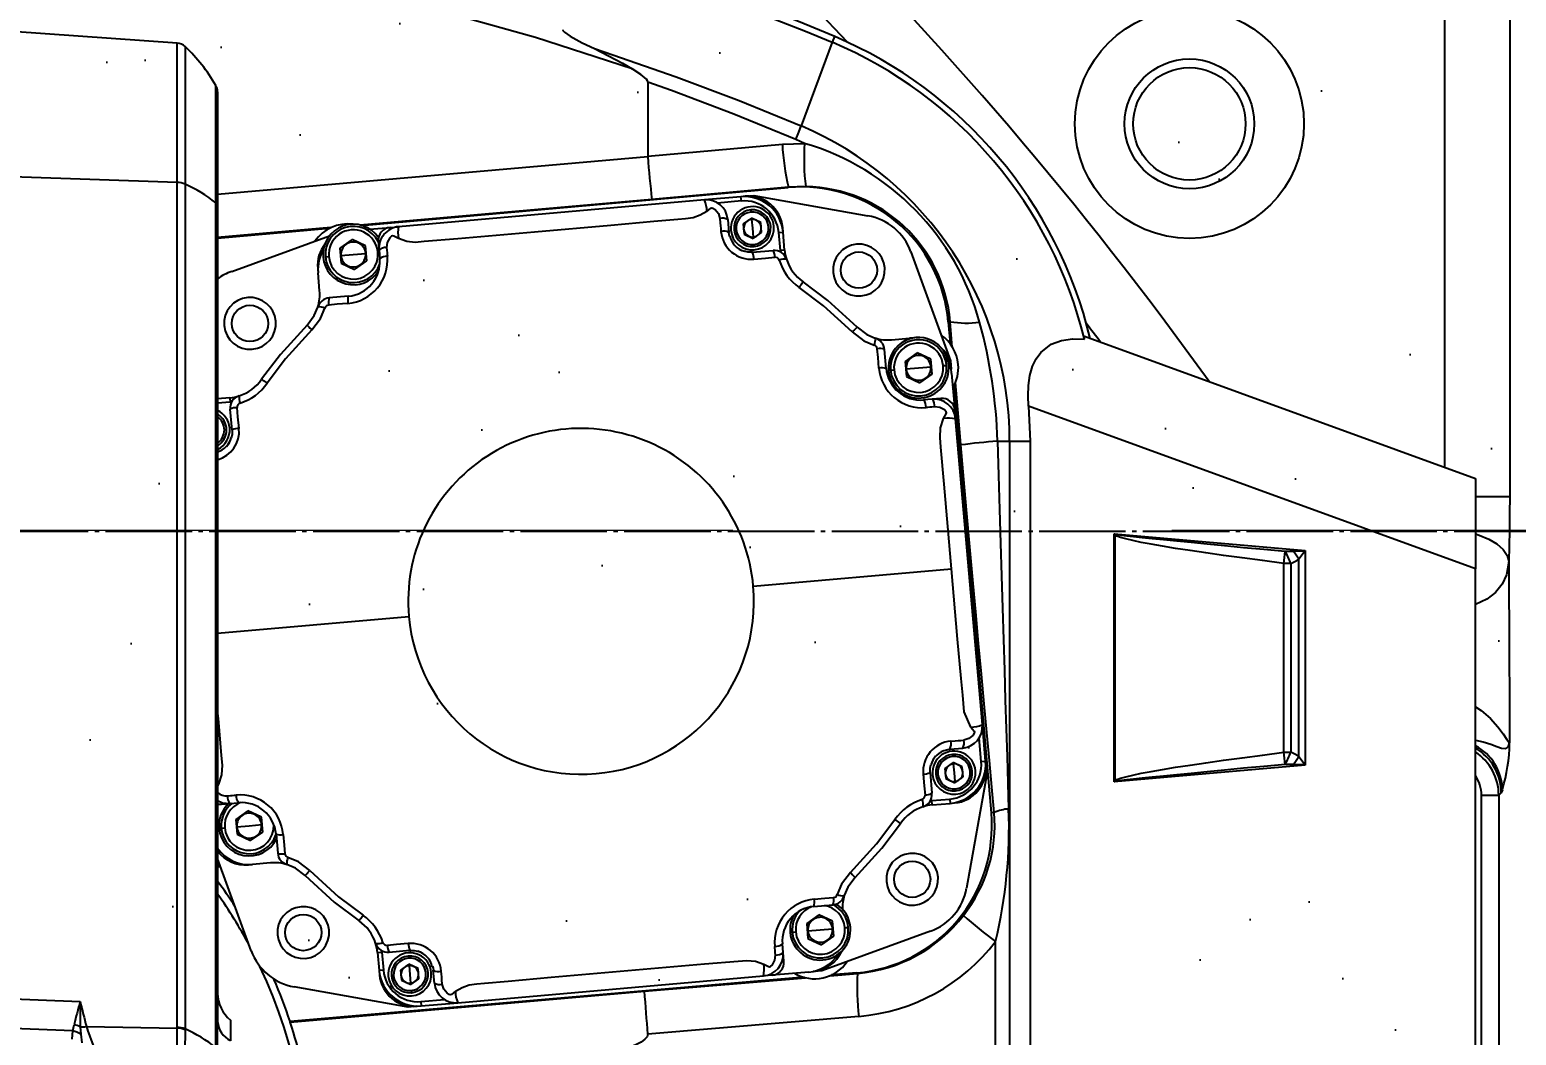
# Model space of a CAD drawing. Header units: millimetres. Extents: x -383313 to -161684, y -117025 to 99224.
# Drawn here: x -344451.6 to -344107.7, y -5698.7 to -5466.2 of the extents above; entities that cross this region are included whole.
import ezdxf
from ezdxf import colors
from ezdxf.entities.mleader import LeaderData, LeaderLine
from ezdxf.math import Vec2, Vec3

# ---------------------------------------------------------------- set-up
doc = ezdxf.new("R2010")
doc.units = ezdxf.units.MM
doc.header["$MEASUREMENT"] = 0
doc.linetypes.add('ESKD_shtrihpunktir', pattern=[18, 15, -1, 1, -1])
doc.linetypes.add('PS-GOST2.303 5', pattern=[24, 20, -1.5, 1, -1.5])
doc.layers.get('Defpoints').update_dxf_attribs({"color": 31})
for name, color, linetype in [('001__КОНСТРУКТИВ__размеры внутр.', 7, 'Continuous'), ('PDF_Geometry', 7, 'Continuous'), ('PS_Оси', 5, 'PS-GOST2.303 5'), ('Робот', 30, 'Continuous')]:
    doc.layers.add(name, color=color, linetype=linetype)
doc.styles.add('PSTUDIO', font='arial.ttf')
doc.dimstyles.new('PS_TICK', dxfattribs={"dimscale": 100, "dimtxt": 2.5, "dimasz": 1, "dimexe": 2, "dimexo": 2, "dimgap": 1, "dimtad": 1, "dimdec": 0, "dimzin": 0, "dimdsep": 46, "dimtxsty": 'PSTUDIO', "dimblk": 'ARCHTICK', "dimcen": 2, "dimdle": 1.5, "dimse1": 1, "dimse2": 1, "dimadec": 0, "dimazin": 0, "dimtfac": 1, "dimtdec": 0, "dimtix": 1, "dimtmove": 1, "dimatfit": 3, "dimldrblk": 'ARCHTICK', "dimfxl": 1, "dimtolj": 1, "dimtzin": 0, "dimarcsym": 0})

# ---------------------------------------------------------------- blocks, each defined once
blk = doc.blocks.new('ККМ-2.2.00.00.00 Пьедестал')
at = {"color": 140}
blk.add_circle((-243.5, -182.66), 13, dxfattribs=at)
blk = doc.blocks.new('Робот ABB IRB660_3.15 (сверху)')
at = {"layer": 'Робот', "color": 30}
for p, q in [((-383.5, 136), (-383.5, -140.55)), ((-388.91, -88.22), (-388.91, 88.22)), ((-384.92, 88.22), (-384.92, -88.22)), ((-280.52, -170.11), (-280.52, 12.26)), ((-275.75, -170.11), (-275.75, 12.01)), ((-272.48, 11.84), (-272.48, -54.4)), ((-92.09, -29.84), (-92.09, -225.23)), ((-240.86, -37.07), (-192, -32.96)), ((-95.5, -36.22), (-95.5, -31.46)), ((-84.98, -229.55), (-84.98, -34.16)), ((-62.16, -34.73), (-83.13, -34.39)), ((-83.13, -34.39), (-83.13, -34.55)), ((-60.83, -32.95), (-61.1, -30.98)), ((-60.73, -34.67), (-60.83, -32.95)), ((-58.98, -33.7), (-59.31, -35.16)), ((-58.86, -31.83), (-58.98, -33.7)), ((-58.98, -33.7), (0, -36.21)), ((-228.19, -46.11), (-109.27, -35.86)), ((-109.31, -35.71), (-191.23, -42.88)), ((-109.31, -35.71), (-109.27, -35.86)), ((-92.5, -224.51), (-92.5, -35.92)), ((-83.13, -34.55), (-83.13, -229.94)), ((-148.08, -40.23), (-218.81, -46.42)), ((-139.61, -39.49), (-148.08, -40.23)), ((-139.52, -40.49), (-145, -40.97)), ((-138.61, -39.41), (-139.61, -39.49)), ((-139.52, -40.49), (-139.61, -39.49)), ((-138.61, -39.41), (-136.62, -39.23)), ((-136.62, -39.23), (-110.24, -43.88)), ((0, -43.08), (-60.7, -40.5)), ((-191.23, -42.88), (-228.54, -46.02)), ((-137.17, -44.45), (-139.09, -45.8)), ((-137.29, -43.06), (-137.33, -42.56)), ((-135.04, -45.44), (-137.17, -44.45)), ((-257.43, -56.76), (-232.26, -47.6)), ((-234.14, -46.49), (-240.53, -47.03)), ((-240.53, -47.03), (-240.39, -47.16)), ((-240.39, -47.16), (-234.51, -46.65)), ((-232.26, -47.6), (-230.26, -47.42)), ((-229.27, -47.34), (-220.8, -46.6)), ((-220.8, -46.6), (-218.81, -46.42)), ((-142.66, -44.78), (-142.4, -47.77)), ((-139.09, -45.8), (-138.89, -48.14)), ((-138.89, -48.14), (-136.76, -49.13)), ((-136.96, -46.79), (-137.14, -44.76)), ((-136.79, -48.82), (-136.96, -46.79)), ((-136.76, -49.13), (-134.83, -47.78)), ((-134.83, -47.78), (-135.04, -45.44)), ((-130.86, -47.76), (-129.86, -47.68)), ((-130.49, -51.91), (-130.86, -47.76)), ((-129.86, -47.68), (-129.95, -46.68)), ((-129.5, -51.82), (-129.86, -47.68)), ((-223.53, -49.85), (-223.35, -51.84)), ((-136.59, -51.02), (-136.64, -50.53)), ((-232.23, -53.66), (-235.07, -55.64)), ((-229.09, -55.12), (-232.23, -53.66)), ((-223.35, -51.84), (-223.18, -53.83)), ((-136.98, -52.31), (-132.19, -51.89)), ((-136.98, -52.31), (-136.94, -52.37)), ((-129.5, -51.82), (-130.49, -51.91)), ((-100.28, -52.24), (-92.5, -73.62)), ((-237.6, -57.6), (-238.4, -57.67)), ((-235.07, -55.64), (-234.76, -59.09)), ((-231.93, -57.11), (-234.8, -57.36)), ((-229.05, -56.86), (-231.93, -57.11)), ((-228.79, -58.57), (-229.09, -55.12)), ((-225.45, -56.54), (-226.25, -56.61)), ((-234.76, -59.09), (-231.62, -60.56)), ((-231.62, -60.56), (-228.79, -58.57)), ((-230.45, -62.5), (-234.87, -62.89)), ((-270.44, -93.1), (-265.78, -66.72)), ((-104.76, -72.58), (-100.61, -72.22)), ((-99.61, -72.13), (-100.61, -72.22)), ((-106.02, -79.22), (-106.41, -74.8)), ((-100.13, -77.73), (-102.96, -79.72)), ((-96.99, -79.2), (-100.13, -77.73)), ((-102.96, -79.72), (-102.66, -83.17)), ((-99.82, -81.18), (-102.7, -81.44)), ((-96.95, -80.93), (-99.82, -81.18)), ((-96.68, -82.65), (-96.99, -79.2)), ((-93.35, -80.62), (-94.15, -80.69)), ((-272.17, -84.2), (-271.51, -84.17)), ((-262.86, -182.86), (-271.51, -84.17)), ((-257.85, -85.98), (-261.99, -86.34)), ((-257.85, -85.98), (-257.76, -86.97)), ((-102.66, -83.17), (-99.52, -84.64)), ((-99.52, -84.64), (-96.68, -82.65)), ((-389.75, -89.51), (-389.47, -88.78)), ((-389.47, -88.78), (-388.91, -88.22)), ((-384.92, -88.22), (-388.91, -88.22)), ((-263.2, -89.71), (-263.25, -89.21)), ((-261.99, -86.34), (-262.99, -86.43)), ((-261.91, -87.33), (-261.99, -86.34)), ((-257.76, -86.97), (-261.91, -87.33)), ((-257.35, -93.46), (-257.77, -88.67)), ((-95.36, -86.32), (-97.35, -86.49)), ((-93.37, -86.14), (-95.36, -86.32)), ((-344.11, -95.2), (-299.93, -91.34)), ((-300.07, -148.43), (-300.07, -91.57)), ((-299.93, -91.34), (-299.93, -148.66)), ((-263.08, -91.1), (-265.01, -92.45)), ((-265.01, -92.45), (-264.8, -94.79)), ((-260.95, -92.09), (-263.08, -91.1)), ((-262.88, -93.44), (-263.05, -91.42)), ((-260.75, -94.44), (-260.95, -92.09)), ((-92.7, -90.8), (-92.5, -90.43)), ((-92.5, -90.79), (-92.7, -90.8)), ((-344.11, -144.8), (-344.11, -95.2)), ((-270.26, -95.09), (-270.44, -93.1)), ((-270.26, -95.09), (-270.17, -96.09)), ((-269.18, -96), (-270.17, -96.09)), ((-270.17, -96.09), (-269.43, -104.56)), ((-269.18, -96), (-268.7, -101.48)), ((-264.8, -94.79), (-262.67, -95.78)), ((-262.7, -95.47), (-262.88, -93.44)), ((-262.67, -95.78), (-260.75, -94.44)), ((-257.35, -93.46), (-257.3, -93.42)), ((-342.66, -97.21), (-342.66, -142.79)), ((-339.19, -98.15), (-340.77, -98.15)), ((-340.77, -141.85), (-340.77, -98.15)), ((-339.19, -98.15), (-339.19, -141.85)), ((-261.9, -98.88), (-264.89, -99.14)), ((-262.51, -97.68), (-262.55, -97.18)), ((-269.43, -104.56), (-263.24, -175.29)), ((-92.5, -125.72), (-136.75, -129.59)), ((-216.44, -136.56), (-262.28, -140.57)), ((-383.5, -161.46), (-383.5, -140.55)), ((-383.5, -140.55), (-280.14, -178.18)), ((-340.77, -141.85), (-339.19, -141.85)), ((-299.93, -148.66), (-344.11, -144.8)), ((-391.45, -329.83), (-391.45, -157.28)), ((-383.5, -157.28), (-391.45, -157.28)), ((-293.04, -194.38), (-383.5, -161.46)), ((-376.47, -164.02), (-376.47, -311.91)), ((-280.14, -178.18), (-280.52, -170.11)), ((-275.75, -170.11), (-280.52, -170.11)), ((-263.07, -177.28), (-263.24, -175.29)), ((-95.83, -172.69), (-95.89, -172.73)), ((-95.83, -172.69), (-95.42, -177.48)), ((-262.33, -185.75), (-263.07, -177.28)), ((-259.82, -180.01), (-257.83, -179.83)), ((-257.83, -179.83), (-255.84, -179.66)), ((-95.43, -179.17), (-92.5, -178.92)), ((-95.34, -180.17), (-95.43, -179.17)), ((-95.34, -180.17), (-92.5, -179.92)), ((-254.99, -183.63), (-257.82, -185.62)), ((-257.82, -185.62), (-257.52, -189.07)), ((-251.85, -185.1), (-254.99, -183.63)), ((-251.54, -188.55), (-251.85, -185.1)), ((-262.07, -188.73), (-262.24, -186.74)), ((-252.91, -213.91), (-262.07, -188.73)), ((-260.36, -187.58), (-261.16, -187.65)), ((-254.68, -187.08), (-257.56, -187.34)), ((-257.52, -189.07), (-254.38, -190.54)), ((-251.81, -186.83), (-254.68, -187.08)), ((-254.38, -190.54), (-251.54, -188.55)), ((-248.21, -186.52), (-249.01, -186.59)), ((-247.17, -186.93), (-246.78, -191.35)), ((-262.48, -191.89), (-261.99, -197.75)), ((-261.55, -197.73), (-262, -192.67)), ((-253.58, -194.01), (-252.58, -193.93)), ((-248.43, -193.56), (-252.58, -193.93)), ((-261.99, -197.75), (-261.55, -197.73)), ((-122.74, -203.65), (-118.32, -203.26)), ((-116.1, -204.91), (-115.74, -209.06)), ((-95.76, -209.39), (-118.41, -217.63)), ((-115.65, -210.05), (-115.74, -209.06)), ((-129.84, -214.31), (-130.01, -212.31)), ((-124.2, -209.84), (-127.04, -211.82)), ((-127.04, -211.82), (-126.74, -215.27)), ((-121.07, -211.3), (-124.2, -209.84)), ((-121.03, -213.03), (-123.9, -213.29)), ((-120.76, -214.75), (-121.07, -211.3)), ((-117.43, -212.72), (-118.22, -212.79)), ((-223.69, -214.32), (-222.7, -214.24)), ((-223.69, -214.32), (-223.33, -218.47)), ((-222.7, -214.24), (-222.33, -218.38)), ((-216.21, -213.83), (-221, -214.25)), ((-216.55, -215.62), (-216.6, -215.12)), ((-216.21, -213.83), (-216.25, -213.78)), ((-129.58, -213.78), (-129.88, -213.81)), ((-129.66, -216.3), (-129.84, -214.31)), ((-123.9, -213.29), (-126.78, -213.54)), ((-126.74, -215.27), (-123.6, -216.74)), ((-123.6, -216.74), (-120.76, -214.75)), ((-125.82, -220.02), (-224.48, -228.76)), ((-222.33, -218.38), (-223.33, -218.47)), ((-223.33, -218.47), (-223.24, -219.47)), ((-216.43, -217.01), (-218.35, -218.36)), ((-218.35, -218.36), (-218.15, -220.7)), ((-214.3, -218.01), (-216.43, -217.01)), ((-216.23, -219.36), (-216.4, -217.33)), ((-216.05, -221.38), (-216.23, -219.36)), ((-214.1, -220.35), (-214.3, -218.01)), ((-210.53, -221.37), (-210.79, -218.38)), ((-205.11, -225.91), (-134.38, -219.72)), ((-192.97, -226), (-125.5, -220.1)), ((-132.39, -219.55), (-134.38, -219.72)), ((-127.74, -219.14), (-132.39, -219.55)), ((-118.71, -219.51), (-92.5, -217.21)), ((-92.5, -217.07), (-118.41, -219.36)), ((-216.57, -226.91), (-242.95, -222.26)), ((-218.15, -220.7), (-216.02, -221.7)), ((-216.02, -221.7), (-214.1, -220.35)), ((-215.85, -223.59), (-215.9, -223.09)), ((-224.57, -228.86), (-192.97, -226)), ((-214.58, -226.74), (-216.57, -226.91)), ((-214.58, -226.74), (-213.58, -226.65)), ((-213.67, -225.66), (-208.19, -225.18)), ((-213.67, -225.66), (-213.58, -226.65)), ((-213.58, -226.65), (-205.11, -225.91)), ((-92.5, -250.9), (-92.5, -224.51)), ((-92.09, -225.23), (-92.09, -252.4)), ((-228.56, -228.99), (-224.57, -228.86)), ((-224.57, -228.86), (-224.48, -228.76)), ((-92.5, -227.22), (-192, -235.92)), ((-84.98, -261.38), (-84.98, -229.55)), ((-83.13, -229.94), (-45, -231.23)), ((-83.13, -229.94), (-83.13, -262.19)), ((-192, -236), (-223.16, -238.81)), ((-192, -235.92), (-192, -236)), ((-192, -253.17), (-192, -236)), ((-223.16, -238.81), (-228.31, -238.98)), ((-228.31, -238.98), (-226.25, -239.89)), ((-234.69, -262.38), (-227.51, -243.03)), ((-235.26, -263.71), (-234.7, -262.38)), ((-83.13, -262.19), (-45, -264.85))]:
    blk.add_line(p, q, dxfattribs=at)
at = {"layer": 'Робот', "color": 30, "flags": 128}
for points in [[(-84.98, -33.98), (-84.95, -28.99), (-84.95, -23.85), (-84.98, -18.45)], [(-83.13, -18.39), (-83.11, -23.95), (-83.11, -29.24), (-83.13, -34.39)], [(-192, -32.96), (-191.86, -32.38), (-191.36, -31.77), (-190.49, -31.13), (-189.25, -30.46), (-187.66, -29.77), (-185.71, -29.06), (-183.42, -28.32)], [(-92.49, -29.24), (-92.5, -33.9), (-92.5, -35.92)], [(-84.98, -34.16), (-84.98, -34.16), (-84.98, -33.98)], [(-147.52, -42.94), (-149.07, -43.78), (-150.69, -44.41), (-152.45, -44.57), (-154.21, -44.73), (-159.76, -45.23), (-169.68, -46.12), (-187.4, -47.68), (-205.12, -49.21), (-212.91, -49.87), (-214.94, -50.04), (-216.93, -49.83), (-218.87, -49.18)], [(-147.52, -42.94), (-146.58, -42.16), (-146.34, -42.07), (-146.09, -42.1), (-145.59, -42.44), (-144.83, -43.37), (-144.49, -44.51)], [(-144.49, -44.51), (-144.4, -45.53), (-144.35, -46.2), (-144.29, -46.86), (-144.23, -47.52)], [(-142.22, -48.71), (-142.35, -48.21), (-142.43, -47.7)], [(-218.87, -49.18), (-219.94, -48.58), (-220.19, -48.54), (-220.43, -48.61), (-220.87, -49.02), (-221.45, -50.07), (-221.58, -51.26)], [(-221.58, -51.26), (-221.52, -51.94), (-221.48, -52.38), (-221.44, -52.82), (-221.41, -53.27)], [(-136.94, -52.34), (-137.98, -52.32), (-138.8, -52.13)], [(-136.62, -53.93), (-133.91, -53.69), (-131.79, -53.5)], [(-125.24, -59.16), (-125.26, -59.19), (-125.31, -59.26), (-125.39, -59.37), (-125.49, -59.53), (-125.63, -59.72), (-125.78, -59.94), (-125.95, -60.19), (-126.14, -60.46)], [(-113.84, -70.78), (-120.5, -64.72), (-126.14, -60.46)], [(-112.72, -69.67), (-119.5, -63.5), (-125.24, -59.16)], [(-240, -69.2), (-238.33, -67), (-237.48, -65)], [(-238.89, -70.32), (-236.87, -67.66), (-235.85, -65.25)], [(-230.53, -64.16), (-233.02, -64.38), (-234.98, -64.54)], [(-240, -69.2), (-246.16, -75.98), (-250.51, -81.72)], [(-238.89, -70.32), (-244.95, -76.98), (-249.21, -82.62)], [(-238.89, -70.32), (-239.12, -70.09), (-239.33, -69.88), (-239.53, -69.68), (-239.69, -69.52), (-239.82, -69.38), (-239.92, -69.28), (-239.98, -69.22), (-240, -69.2)], [(-112.72, -69.67), (-112.74, -69.69), (-112.8, -69.75), (-112.9, -69.84), (-113.04, -69.98), (-113.2, -70.14), (-113.4, -70.33), (-113.61, -70.55), (-113.84, -70.78)], [(-113.84, -70.78), (-111.18, -72.8), (-108.78, -73.82)], [(-112.72, -69.67), (-110.52, -71.34), (-108.53, -72.19)], [(-107.68, -79.13), (-107.9, -76.65), (-108.07, -74.69)], [(-249.21, -82.62), (-249.48, -82.43), (-249.73, -82.26), (-249.95, -82.11), (-250.14, -81.97), (-250.3, -81.86), (-250.41, -81.78), (-250.48, -81.74), (-250.51, -81.72)], [(-272.94, -170.11), (-273.18, -162.14), (-273.41, -154.28), (-273.64, -146.54), (-273.87, -138.93), (-274.09, -131.48), (-274.31, -124.21), (-274.53, -117.12), (-274.74, -110.24), (-274.94, -103.57), (-275.14, -97.15), (-275.33, -90.98), (-275.51, -85.07)], [(-272.17, -84.2), (-271.62, -90.1), (-271.05, -96.28), (-270.46, -102.7), (-269.85, -109.36), (-269.22, -116.25), (-268.57, -123.34), (-267.92, -130.61), (-267.24, -138.06), (-266.56, -145.67), (-265.87, -153.41), (-265.17, -161.27), (-264.46, -169.24)], [(-255.74, -93.09), (-255.98, -90.39), (-256.17, -88.27)], [(-94.78, -88.08), (-95.46, -88.14), (-95.9, -88.18), (-96.34, -88.22), (-96.79, -88.26)], [(-92.5, -87), (-93.63, -86.47), (-95.36, -86.32)], [(-339.52, -95.36), (-334.53, -94.89), (-329.85, -94.45), (-325.49, -94.03), (-321.46, -93.64), (-317.76, -93.28), (-314.4, -92.95), (-311.38, -92.65), (-308.71, -92.38), (-306.4, -92.14), (-304.44, -91.93), (-302.84, -91.75), (-301.6, -91.6), (-300.72, -91.48), (-300.21, -91.4)], [(-300.07, -91.57), (-300.56, -91.85), (-301.42, -92.16), (-302.64, -92.51), (-304.23, -92.89), (-306.17, -93.29), (-308.48, -93.73), (-311.13, -94.19), (-314.14, -94.68), (-317.49, -95.2), (-321.17, -95.74), (-325.19, -96.31), (-329.54, -96.9), (-334.21, -97.51), (-339.19, -98.15)], [(-300.21, -91.4), (-299.95, -91.34), (-299.93, -91.34)], [(-299.93, -91.34), (-299.94, -91.35), (-300.07, -91.57)], [(-92.5, -107.19), (-92.6, -106), (-93.34, -97.4), (-93.53, -95.15), (-93.41, -92.94), (-92.7, -90.8)], [(-344.11, -95.2), (-344.09, -95.21), (-343.57, -95.23), (-341.36, -95.34)], [(-342.66, -97.21), (-344.1, -95.22), (-344.11, -95.2)], [(-257.33, -93.42), (-257.35, -94.46), (-257.54, -95.28)], [(-383.5, -100.95), (-385.28, -100.59), (-387.06, -100.01), (-388.44, -99.5), (-389.52, -99.14), (-390.36, -99.04), (-390.81, -99.18), (-391.17, -99.57), (-391.41, -100.31)], [(-260.95, -98.7), (-261.45, -98.83), (-261.97, -98.91)], [(-391.24, -142.28), (-391.27, -135.13), (-391.3, -127.17), (-391.33, -119.17), (-391.36, -112.03), (-391.39, -105.74), (-391.41, -100.31)], [(-383.5, -108.68), (-384.83, -107.85), (-386.97, -105.99), (-388.69, -104.06), (-389.89, -102.43), (-390.78, -101.1), (-391.22, -100.48), (-391.41, -100.31), (-391.41, -100.31), (-391.41, -100.31)], [(-266.73, -104), (-267.51, -103.06), (-267.6, -102.82), (-267.56, -102.57), (-267.23, -102.06), (-266.3, -101.31), (-265.16, -100.97)], [(-262.14, -100.71), (-263.17, -100.8), (-263.83, -100.86), (-264.49, -100.91), (-265.16, -100.97)], [(-266.73, -104), (-265.22, -107.49), (-264.88, -111.35), (-264.53, -115.2), (-263.72, -124.3), (-262.28, -140.57)], [(-391.24, -142.28), (-391.24, -142.28), (-390.68, -139.17), (-389.7, -137.01), (-388.17, -135.13), (-386.12, -133.58), (-383.5, -132.32)], [(-262.28, -140.57), (-260.59, -160.14), (-259.85, -168.75), (-259.66, -171), (-259.78, -173.21), (-260.48, -175.35)], [(-391.45, -157.28), (-391.43, -153.37), (-391.39, -149.52), (-391.33, -145.8), (-391.24, -142.28)], [(-383.5, -148.65), (-384.37, -148.4), (-386.62, -147.47), (-388.48, -146.35), (-389.91, -145.08), (-390.84, -143.7), (-391.24, -142.28)], [(-344.11, -144.8), (-344.1, -144.78), (-342.66, -142.79)], [(-339.19, -141.85), (-334.21, -142.49), (-329.54, -143.1), (-325.19, -143.69), (-321.17, -144.26), (-317.49, -144.8), (-314.14, -145.32), (-311.13, -145.81), (-308.48, -146.27), (-306.17, -146.71), (-304.23, -147.11), (-302.64, -147.49), (-301.42, -147.84), (-300.56, -148.15), (-300.07, -148.43)], [(-341.36, -144.66), (-343.57, -144.77), (-344.09, -144.79), (-344.11, -144.8)], [(-300.21, -148.6), (-300.72, -148.52), (-301.6, -148.4), (-302.84, -148.25), (-304.44, -148.07), (-306.4, -147.86), (-308.71, -147.62), (-311.38, -147.35), (-314.4, -147.05), (-317.76, -146.72), (-321.46, -146.36), (-325.49, -145.97), (-329.85, -145.55), (-334.53, -145.11), (-339.52, -144.64)], [(-299.93, -148.66), (-299.95, -148.66), (-300.21, -148.6)], [(-300.07, -148.43), (-299.94, -148.65), (-299.93, -148.66)], [(-272.94, -170.11), (-274.25, -170.11), (-275.75, -170.11)], [(-264.46, -169.24), (-264.29, -171.16), (-263.19, -183.72)], [(-95.86, -172.72), (-95.84, -171.68), (-95.65, -170.87)], [(-260.48, -175.35), (-261.08, -176.41), (-261.13, -176.66), (-261.06, -176.91), (-260.64, -177.35), (-259.6, -177.93), (-258.41, -178.06)], [(-97.45, -173.05), (-97.21, -175.75), (-97.02, -177.87)], [(-280.14, -178.18), (-280, -180.6), (-280.08, -182.99), (-280.42, -185.31), (-281.06, -187.45), (-281.89, -189.15), (-282.93, -190.59), (-285.39, -192.51), (-287.75, -193.41), (-290.26, -193.77), (-293.03, -193.67)], [(-258.41, -178.06), (-257.73, -178), (-257.29, -177.96), (-256.84, -177.92), (-256.4, -177.88)], [(-114.3, -195.83), (-108.24, -189.17), (-103.98, -183.53)], [(-113.19, -196.94), (-107.02, -190.17), (-102.68, -184.43)], [(-102.68, -184.43), (-102.71, -184.41), (-102.78, -184.36), (-102.89, -184.28), (-103.05, -184.17), (-103.24, -184.04), (-103.46, -183.89), (-103.71, -183.71), (-103.98, -183.53)], [(-245.51, -187.01), (-245.29, -189.5), (-245.12, -191.46)], [(-239.35, -195.37), (-242.01, -193.35), (-244.41, -192.33)], [(-293.03, -193.67), (-292.99, -194.22), (-293.04, -194.38)], [(-240.46, -196.48), (-242.67, -194.81), (-244.66, -193.96)], [(-240.46, -196.48), (-240.44, -196.46), (-240.38, -196.4), (-240.28, -196.3), (-240.15, -196.17), (-239.98, -196), (-239.79, -195.81), (-239.58, -195.6), (-239.35, -195.37)], [(-239.35, -195.37), (-232.69, -201.43), (-227.05, -205.69)], [(-114.3, -195.83), (-116.32, -198.48), (-117.34, -200.89)], [(-113.19, -196.94), (-113.21, -196.92), (-113.27, -196.86), (-113.36, -196.76), (-113.5, -196.63), (-113.66, -196.46), (-113.86, -196.27), (-114.07, -196.06), (-114.3, -195.83)], [(-240.46, -196.48), (-233.69, -202.64), (-227.95, -206.98)], [(-113.19, -196.94), (-114.86, -199.15), (-115.71, -201.14)], [(-122.66, -201.98), (-120.17, -201.77), (-118.21, -201.6)], [(-227.95, -206.98), (-227.93, -206.96), (-227.88, -206.89), (-227.8, -206.78), (-227.7, -206.62), (-227.56, -206.43), (-227.41, -206.2), (-227.23, -205.96), (-227.05, -205.69)], [(-216.57, -212.22), (-219.27, -212.46), (-221.4, -212.65)], [(-131.61, -214.89), (-131.67, -214.21), (-131.7, -213.76), (-131.74, -213.32), (-131.78, -212.88)], [(-216.25, -213.81), (-215.21, -213.83), (-214.39, -214.02)], [(-205.67, -223.21), (-204.12, -222.37), (-202.5, -221.74), (-200.74, -221.57), (-198.98, -221.41), (-193.43, -220.92), (-183.51, -220.03), (-165.79, -218.47), (-148.07, -216.94), (-140.28, -216.28), (-138.24, -216.1), (-136.26, -216.32), (-134.32, -216.96)], [(-134.32, -216.96), (-133.25, -217.56), (-133, -217.61), (-132.76, -217.54), (-132.32, -217.12), (-131.74, -216.07), (-131.61, -214.89)], [(-210.97, -217.43), (-210.84, -217.93), (-210.75, -218.45)], [(-208.7, -221.64), (-208.78, -220.61), (-208.84, -219.95), (-208.9, -219.29), (-208.96, -218.62)], [(-205.67, -223.21), (-206.61, -223.99), (-206.85, -224.08), (-207.1, -224.04), (-207.6, -223.71), (-208.36, -222.78), (-208.7, -221.64)], [(-226.25, -239.89), (-226.95, -241.58), (-227.51, -243.03)], [(-226.25, -239.89), (-211.97, -245.73), (-197.53, -251.19), (-192, -253.17)], [(-179.68, -260.9), (-183.96, -259.5), (-198.62, -254.4), (-213.14, -248.91), (-227.51, -243.03)], [(-192, -253.17), (-191.94, -253.42), (-191.71, -253.8), (-190.44, -254.93), (-188.45, -256.22)], [(-179.68, -260.9), (-186.18, -257.54), (-188.45, -256.22)], [(-188.45, -256.22), (-166.05, -263.47), (-143.38, -269.81), (-120.31, -275.24), (-97.04, -279.73), (-82.58, -282.02), (-68.07, -283.95), (-53.47, -285.51), (-38.84, -286.7), (-19.44, -287.71), (0, -288.06)], [(-172.4, -265.27), (-172.38, -265.19), (-172.38, -265.11), (-172.44, -264.98), (-172.72, -264.68), (-174.07, -263.75), (-176.84, -262.27), (-179.68, -260.9)], [(-184.14, -281.12), (-191.47, -278.72), (-210.1, -272.14), (-228.5, -264.96), (-234.69, -262.38)]]:
    blk.add_lwpolyline(points, dxfattribs=at)
at = {"layer": 'Робот'}
for radius in [3150, 1054]:
    blk.add_circle((0, 0), radius, dxfattribs=at)
at = {"layer": 'Робот', "color": 30, "linetype": 'ESKD_shtrihpunktir', "ltscale": 15}
blk.add_circle((0, 0), 710, dxfattribs=at)
at = {"layer": 'Робот', "color": 30}
for centre, radius in [((-112.32, -56.47), 4.2), ((-253.2, -68.79), 4.2), ((-99.99, -197.35), 4.2), ((-240.87, -209.68), 4.2), ((-317.34, -243.51), 26.5), ((-317.34, -243.51), 15)]:
    blk.add_circle(centre, radius, dxfattribs=at)
for centre, radius, start, end in [((0, 0), 113.27, 144.7721, 205.4219), ((-146.8, -61.96), 88.91, 17.8366, 29.1762), ((-1.62, -0.49), 113.3, 193.1674, 198.1097), ((-72.18, -5.06), 31.8, 231.2117, 246.2514), ((-502.51, -61.97), 311.87, 3.509, 5.3369), ((-97.8, -36.25), 5.31, 3.5595, 64.3514), ((-83, -29.38), 5.01, 246.7295, 268.5315), ((-83.04, -29.56), 4.99, 247.1516, 269.001), ((-58.48, -29.82), 3.91, 233.1563, 262.6802), ((-237.15, -81.36), 44.44, 94.7946, 142.6514), ((-292.93, -43.8), 52.5, 356.4802, 7.3675), ((0, 0), 115, 198.1695, 203.424), ((-100.5, -42.46), 8, 0, 51.3178), ((-61.26, -39.73), 5.09, 84.0491, 100.1656), ((-488.91, -145.28), 440.84, 13.75, 14.5236), ((-58.63, -30.86), 4.35, 241.1527, 261.0764), ((-198.29, -38.25), 137.6, 359.0645, 1.4897), ((-213.57, 2.33), 158.76, 344.3483, 346.3393), ((-147.64, -45.22), 5, 5, 95), ((-153.41, -42.75), 5.9, 358.194, 25.2443), ((-138.83, -48.46), 9, 5, 95), ((-138.83, -48.46), 8, 5, 95), ((-137.92, -47.38), 8, 5, 95), ((-143.89, -46.81), 2.38, 58.7505, 104.5922), ((-136.96, -46.79), 5, 5, 185), ((-136.96, -46.79), 4.25, 95, 275), ((-136.96, -46.79), 3.75, 95, 275), ((-136.96, -46.79), 4.25, 275, 95), ((-136.96, -46.79), 3.75, 275, 95), ((-112.5, -56.69), 13, 20, 80), ((-237.46, -81.21), 34.18, 94.9036, 184.9632), ((-237.69, -81.35), 34.44, 94.7209, 142.5994), ((-230.61, -54.98), 9.2, 59.6089, 145.356), ((-229.57, -55.39), 8, 95, 156.214), ((-228.48, -56.3), 9, 95, 147.497), ((-220.54, -49.59), 3, 95, 185), ((-218.37, -51.4), 5, 95, 185), ((-210.72, -47.99), 8.24, 169.0382, 188.3351), ((-143.62, -49.92), 2.48, 60.4452, 104.3045), ((-137.24, -46.93), 7.02, 184.8305, 275.072), ((-136.96, -46.79), 5, 185, 5), ((-136.96, -46.79), 2.04, 125, 185), ((-136.96, -46.79), 2.04, 185, 245), ((-136.96, -46.79), 2.04, 95, 125), ((-136.96, -46.79), 2.04, 65, 95), ((-136.96, -46.79), 2.04, 5, 65), ((-136.96, -46.79), 2.04, 305, 5), ((-231.93, -57.11), 7, 5, 185), ((-231.93, -57.11), 6.5, 5, 185), ((-231.93, -57.11), 5.7, 5, 185), ((-221.78, -53.66), 2.4, 85.4057, 130.9571), ((-137.62, -47.64), 4.63, 190.5947, 255.2527), ((-137.54, -47.51), 4.79, 227.811, 254.6689), ((-136.96, -46.79), 2.04, 245, 275), ((-136.96, -46.79), 2.04, 275, 305), ((-112.32, -56.47), 6, 95, 275), ((-112.32, -56.47), 6, 275, 95), ((-163.81, -80.64), 111.79, 166.4233, 182.2706), ((-323.06, -124.22), 86.22, 47.7176, 54.0794), ((-231.93, -57.11), 2.88, 5, 185), ((-231.4, -54.17), 10.03, 274.9418, 5.1565), ((-231.15, -54.53), 8, 275, 5), ((-221.5, -56.01), 2.75, 87.9408, 127.4835), ((-141.15, -54.06), 4.53, 1.7409, 21.9307), ((-131.93, -54.88), 3, 17.6074, 95), ((-134.92, -53.42), 3.13, 358.5232, 29.1006), ((-131.7, -54.5), 1, 17.4873, 95.0964), ((-129.56, -56.73), 2.8, 79.7828, 115.0261), ((-119.27, -50.58), 12.03, 197.4967, 235.1966), ((-119.53, -50.95), 11, 185, 186.878), ((-119.53, -50.95), 10, 185, 197.6074), ((-119.53, -50.95), 10, 197.6074, 235.2082), ((0, 0), 113.27, 208.2299, 215.2494), ((-252.98, -68.98), 13, 110, 170), ((-231.93, -57.11), 7, 185, 238.1256), ((-231.93, -57.11), 6.5, 185, 242.7983), ((-231.93, -57.11), 5.7, 185, 259.7772), ((-231.93, -57.11), 2.88, 185, 5), ((-231.93, -57.11), 5.7, 290.9808, 5), ((-231.93, -57.11), 6.5, 318.7269, 5), ((-231.93, -57.11), 7, 331.3345, 5), ((-238.56, -81.32), 33.73, 141.7502, 184.8951), ((-247.05, -62.11), 10, 343.1539, 1.3229), ((-253.2, -68.79), 6, 95, 275), ((-253.2, -68.79), 6, 275, 95), ((-234.61, -65.87), 3, 95, 163.1539), ((-237.16, -68.36), 3.37, 67.113, 95.4009), ((-234.89, -65.54), 1, 94.8936, 163.2492), ((-231.88, -63.91), 3.16, 160.9675, 191.4987), ((-227.11, -63.5), 3.49, 163.3473, 190.9535), ((0, 0), 115, 212.8912, 216.4527), ((-111.88, -72.51), 3.37, 337.113, 5.4009), ((-109.39, -75.06), 3, 5, 73.1539), ((-105.63, -62.62), 10, 253.1539, 275), ((-99.82, -81.18), 9, 35.5276, 95), ((-98.92, -80.1), 8, 36.6847, 95), ((-98.5, -79.06), 9.2, 49.257, 55.356), ((-109.06, -74.78), 1, 4.8936, 73.2492), ((-107.44, -77.79), 3.16, 70.9675, 101.4987), ((-99.82, -81.18), 7, 5, 153.9973), ((-99.82, -81.18), 6.5, 5, 162.3801), ((-99.82, -81.18), 5.7, 5, 181.9668), ((-107.02, -82.56), 3.49, 73.3473, 100.9535), ((-99.82, -81.18), 2.88, 5, 185), ((-258.72, -76.01), 10, 287.6074, 325.2082), ((-97.69, -78.27), 10.03, 184.9418, 275.1565), ((-98.05, -78.52), 8, 185, 275), ((-99.82, -81.18), 2.88, 185, 5), ((-99.82, -81.18), 5.7, 290.7136, 5), ((-99.82, -81.18), 6.5, 307.2042, 5), ((-99.82, -81.18), 7, 313.2132, 5), ((-276.17, -75.72), 9.37, 273.9964, 295.2397), ((-258.72, -76.01), 10, 275, 287.6074), ((-254.78, -88.4), 3, 107.6074, 185), ((-252.94, -86.04), 2.8, 169.7833, 205.0256), ((-259.09, -75.75), 12.03, 287.4967, 325.1966), ((-377.45, -88.74), 12.02, 180.1854, 239.7899), ((-376.92, -88.21), 11.99, 180.0429, 236.7075), ((-376.92, -88.22), 7.99, 179.984, 214.6232), ((-262.29, -94.4), 8, 95, 185), ((-261.21, -95.3), 9, 95, 185), ((-261.21, -95.3), 8, 95, 185), ((-262.88, -93.44), 5, 5, 185), ((-262.88, -93.44), 4.25, 95, 275), ((-262.88, -93.44), 4.25, 275, 95), ((-256.25, -91.4), 3.13, 88.5232, 119.1006), ((-258.72, -76.01), 11, 275, 276.878), ((-255.17, -88.18), 1, 107.4873, 185.0964), ((-98.97, -87.98), 2.2, 352.6995, 42.7248), ((-97.18, -87.89), 2.4, 355.4058, 40.957), ((-94.51, -91.05), 2.98, 47.6999, 95.2296), ((-93.11, -89.13), 3, 78.3357, 95), ((-353.04, -100.7), 38.37, 163.0497, 179.4193), ((-378.06, -89.33), 11.68, 180.8983, 242.2664), ((-109.5, 73.12), 251.87, 220.7827, 220.8333), ((-262.88, -93.44), 3.75, 95, 275), ((-262.88, -93.44), 2.04, 125, 185), ((-262.88, -93.44), 2.04, 95, 125), ((-262.88, -93.44), 3.75, 275, 95), ((-262.88, -93.44), 2.04, 65, 95), ((-262.88, -93.44), 2.04, 5, 65), ((-328, -106.07), 17.14, 141.2315, 148.8487), ((-339.96, -58.67), 36.7, 267.8156, 270.696), ((-327.1, -102.61), 14.37, 149.7492, 161.9507), ((-176.93, -77.58), 163.56, 186.2429, 187.2263), ((-262.88, -93.44), 5, 185, 5), ((-262.88, -93.44), 2.04, 185, 245), ((-262.88, -93.44), 2.04, 245, 275), ((-262.88, -93.44), 2.04, 275, 305), ((-262.74, -93.72), 7.02, 274.8305, 5.072), ((-262.88, -93.44), 2.04, 305, 5), ((-262.03, -94.1), 4.63, 280.5947, 345.2527), ((-262.16, -94.01), 4.79, 317.811, 344.6689), ((-255.6, -97.63), 4.53, 91.7409, 111.9307), ((-176.59, -133.07), 40, 5, 185), ((-337.96, -90.14), 8.49, 236.345, 250.7061), ((-264.45, -104.12), 5, 95, 185), ((-262.86, -100.37), 2.38, 148.7506, 194.5921), ((-259.74, -100.1), 2.48, 150.4452, 194.3045), ((-266.92, -109.89), 5.9, 88.194, 115.2443), ((-176.59, -133.07), 40, 185, 5), ((-337.6, -150.59), 9.3, 109.926, 123.0228), ((-328, -133.93), 17.14, 211.1513, 218.7685), ((-327.1, -137.39), 14.37, 198.0493, 210.2508), ((-176.93, -162.42), 163.56, 172.7737, 173.7571), ((-340.02, -176.52), 31.88, 89.0865, 92.4018), ((-109.5, -313.12), 251.87, 139.1667, 139.2173), ((-90.59, -172.4), 6.89, 106.1155, 185.4683), ((-91.25, -172.01), 4.53, 105.9488, 165.4773), ((-90.31, -172.7), 5, 115.9521, 185), ((-196.48, -170.08), 79.27, 180.0197, 246.9556), ((-287.47, 12.81), 183.5, 274.5405, 277.2028), ((-155.59, -166.5), 117.41, 181.7599, 195.3672), ((-91.03, -172.13), 4.79, 137.811, 164.6689), ((-90.31, -172.7), 4.25, 120.9872, 239.0128), ((-90.31, -172.7), 3.75, 125.6966, 234.3034), ((-261.68, -167.2), 8.24, 259.0382, 278.3351), ((-258.26, -174.85), 5, 185, 275), ((-97.58, -168.52), 4.53, 271.7409, 291.9307), ((-90.31, -172.7), 5, 185, 244.0479), ((-260.08, -177.02), 3, 185, 275), ((-256.01, -178.26), 2.4, 175.4058, 220.957), ((-255.5, -187.88), 10.03, 4.9418, 95.1565), ((-253.65, -177.98), 2.75, 177.9408, 217.4835), ((-98.02, -177.96), 1, 287.4873, 5.0964), ((-98.4, -177.74), 3, 287.6074, 5), ((-96.94, -174.75), 3.13, 268.5232, 299.1006), ((-254.68, -187.08), 7, 5, 185), ((-254.68, -187.08), 6.5, 5, 185), ((-254.68, -187.08), 5.7, 5, 185), ((-255.14, -187.63), 8, 5, 95), ((-94.1, -190.4), 12.03, 107.4967, 145.1966), ((-94.47, -190.13), 10, 107.6074, 145.2082), ((-100.25, -180.1), 2.8, 349.7828, 25.0261), ((-94.47, -190.13), 10, 95, 107.6074), ((-94.47, -190.13), 11, 95, 96.878), ((387.09, 324.81), 872.59, 215.65977, 225.52018), ((-254.68, -187.08), 9.2, 149.6089, 185), ((-254.68, -187.08), 2.88, 5, 185), ((-254.68, -187.08), 9.2, 185, 235.356), ((-253.36, -184.96), 9, 185, 206.3418), ((-254.27, -186.05), 8, 185, 223.7205), ((-254.68, -187.08), 7, 185, 5), ((-254.68, -187.08), 6.5, 185, 5), ((-254.68, -187.08), 5.7, 185, 5), ((-254.68, -187.08), 2.88, 185, 5), ((-246.17, -183.58), 3.49, 253.3473, 280.9535), ((-243.79, -191.08), 3, 185, 253.1539), ((-245.75, -188.36), 3.16, 250.9675, 281.4987), ((-244.12, -191.37), 1, 184.8936, 253.2492), ((-241.31, -193.64), 3.37, 157.113, 185.4009), ((-99.99, -197.35), 6, 95, 275), ((-99.99, -197.35), 6, 275, 95), ((387.09, 324.81), 857.81, 217.13183, 217.49818), ((-195.5, -170.11), 101.7, 193.5257, 246.9833), ((-195.65, -170.11), 100.19, 193.6032, 247.065), ((-254.27, -186.05), 8, 273.1494, 275), ((-253.36, -184.96), 9, 269.9184, 275), ((-247.56, -203.53), 10, 73.1539, 95), ((-265.84, -220.63), 23.2, 80.4554, 97.3405), ((-211.55, -182.07), 59.32, 195.1933, 253.5915), ((-228.02, -194.9), 34.09, 184.7962, 269.0935), ((-227.51, -194.72), 34.18, 185.0607, 275.0846), ((-121.79, -211.98), 10.03, 94.9418, 185.1565), ((-126.08, -202.65), 3.49, 343.3473, 10.9535), ((-118.58, -200.27), 3, 275, 343.1539), ((-121.31, -202.23), 3.16, 340.9675, 11.4987), ((-118.3, -200.6), 1, 274.8936, 343.2492), ((-116.03, -197.79), 3.37, 247.113, 275.4009), ((-106.14, -204.04), 10, 163.1539, 185), ((-240.87, -209.68), 6, 95, 275), ((-240.87, -209.68), 6, 275, 95), ((-233.92, -215.57), 12.03, 17.4967, 55.1966), ((-122.04, -211.62), 8, 95, 185), ((-123.9, -213.29), 7, 5, 146.3474), ((-233.65, -215.2), 10, 17.6074, 55.2082), ((-123.9, -213.29), 6.5, 5, 160.3545), ((-123.9, -213.29), 5.7, 5, 185), ((-124.71, -209.84), 9, 328.7632, 5), ((-100.21, -197.17), 13, 290, 306.3612), ((-223.63, -209.41), 2.8, 259.7828, 295.0261), ((-221.26, -211.26), 3, 197.6074, 275), ((-233.65, -215.2), 10, 5, 17.6074), ((-221.48, -211.65), 1, 197.4873, 275.0964), ((-218.27, -212.73), 3.13, 178.5232, 209.1006), ((-215.95, -219.21), 7.02, 4.8305, 95.072), ((-212.04, -212.08), 4.53, 181.7409, 201.9307), ((-131.68, -210.13), 2.75, 267.9408, 307.4835), ((-123.9, -213.29), 7, 213.8496, 5), ((-123.9, -213.29), 6.5, 207.6199, 5), ((-123.9, -213.29), 5.7, 185, 5), ((-123.9, -213.29), 2.88, 5, 185), ((-123.9, -213.29), 2.88, 185, 5), ((-123.62, -210.75), 8, 321.8829, 5), ((-240.69, -209.46), 13, 200, 260), ((-233.65, -215.2), 11, 5, 6.878), ((-216.23, -219.36), 5, 5, 185), ((-216.23, -219.36), 4.25, 95, 275), ((-216.23, -219.36), 3.75, 95, 275), ((-216.23, -219.36), 4.25, 275, 95), ((-216.23, -219.36), 3.75, 275, 95), ((-215.65, -218.64), 4.79, 47.811, 74.6689), ((-215.57, -218.5), 4.63, 10.5947, 75.2527), ((-134.82, -214.74), 5, 275, 5), ((-132.65, -216.56), 3, 275, 5), ((-131.41, -212.49), 2.4, 265.4057, 310.9571), ((-122.58, -211.16), 9.2, 262.5345, 325.356), ((-214.36, -217.69), 9, 185, 275), ((-215.27, -218.77), 8, 185, 275), ((-214.36, -217.69), 8, 185, 275), ((-216.23, -219.36), 5, 185, 5), ((-216.23, -219.36), 2.04, 125, 185), ((-216.23, -219.36), 2.04, 185, 245), ((-216.23, -219.36), 2.04, 95, 125), ((-216.23, -219.36), 2.04, 65, 95), ((-216.23, -219.36), 2.04, 5, 65), ((-216.23, -219.36), 2.04, 305, 5), ((-209.57, -216.22), 2.48, 240.4452, 284.3045), ((-142.47, -218.16), 8.24, 349.0382, 8.3351), ((-216.23, -219.36), 2.04, 245, 275), ((-216.23, -219.36), 2.04, 275, 305), ((-209.3, -219.33), 2.38, 238.7505, 284.5922), ((-205.55, -220.93), 5, 185, 275), ((-199.78, -223.4), 5.9, 178.194, 205.2443), ((-499.64, -260.88), 308.64, 4.6384, 6.4884), ((-91.54, -224.44), 0.966, 183.7374, 234.7645), ((-72.18, -200.45), 31.8, 231.2117, 246.2514), ((-280.49, -235.27), 52.31, 355.9312, 6.8924), ((-275.55, -241.13), 52.44, 2.5356, 13.5374), ((-83.04, -224.95), 4.99, 247.1516, 269.001), ((-89.5, -250.9), 3, 180, 210.1825), ((-57.52, -232.29), 40, 210.1825, 226.6386), ((-82.92, -259.19), 3, 226.6386, 266), ((387.09, 324.81), 857.81, 223.19828, 225.52018), ((0, 290.09), 601.7, 246.98326, 293.01674)]:
    blk.add_arc(centre, radius, start, end, dxfattribs=at)
blk = doc.blocks.new('A$Cf5759c35')
at = {"layer": 'PDF_Geometry', "color": 8, "lineweight": 13}
for points in [[(13948.66, 12683.07), (14173.03, 12683.07)], [(14274.63, 12683.07), (14524.4, 12683.07)]]:
    blk.add_lwpolyline(points, dxfattribs=at)
blk = doc.blocks.new('A$C0e877309')
h = blk.add_hatch()
h.set_pattern_fill('AR-SAND', color=256, scale=2)
h.set_pattern_definition([(37.5, (-2480.5, -1360.185), (-3.2, 97.8826), [0, -77.216, 0, -86.36, 0, -82.55]), (7.5, (-2480.5, -1360.19), (89.9047, 143.365), [0, -41.656, 0, -69.596, 0, -26.67]), (327.5, (-2542.98, -1360.185), (158.1985, 0.2874), [0, -25.4, 0, -91.44, 0, -119.38]), (317.5, (-2542.98, -1360.19), (152.7113, 44.586), [0, -12.7, 0, -59.944, 0, -68.58])])
h.paths.add_polyline_path([(-975.05, 987.36), (-975.05, -1012.64), (1024.95, -1012.64), (1024.95, 987.36)])
blk = doc.blocks.new('_ArchTick')
at = {"color": 0, "linetype": 'ByBlock', "const_width": 0.15}
blk.add_lwpolyline([(-0.5, -0.5), (0.5, 0.5)], dxfattribs=at)
blk = doc.blocks.new('*D255')
at = {"layer": '001__КОНСТРУКТИВ__размеры внутр.', "color": 0, "lineweight": -2, "ltscale": 100, "transparency": 16777216}
for p, q in [((-343601.91, -4759.06), (-343601.91, -6859.06)), ((-344418.32, -4809.06), (-343401.91, -4809.06)), ((-344418.32, -6809.06), (-343401.91, -6809.06))]:
    blk.add_line(p, q, dxfattribs=at)
at = {"layer": 'Defpoints', "color": 0, "ltscale": 100, "transparency": 16777216}
for p in [(-344418.32, -4809.06), (-344418.32, -6809.06), (-343601.91, -6809.06)]:
    blk.add_point(p, dxfattribs=at)
at = {"layer": '001__КОНСТРУКТИВ__размеры внутр.', "color": 0, "lineweight": -2, "ltscale": 100, "transparency": 16777216, "xscale": 100, "yscale": 100, "zscale": 100}
for p, rotation in [((-343601.91, -4809.06), 90), ((-343601.91, -6809.06), 270)]:
    blk.add_blockref('_ArchTick', p, dxfattribs=dict(at, rotation=rotation))
at = {"layer": '001__КОНСТРУКТИВ__размеры внутр.', "color": 0, "ltscale": 100, "transparency": 16777216, "insert": (-343672.97, -5809.06), "char_height": 100, "attachment_point": 5, "rotation": 90, "style": 'PSTUDIO'}
blk.add_mtext('\\A1;2000', dxfattribs=at)

msp = doc.modelspace()

# ---------------------------------------------------------------- linework, layer by layer
at = {"layer": 'PS_Оси'}
msp.add_lwpolyline([(-356346.98515, -5582.0977), (-355014.05882, -5582.0977), (-350514.05882, -5582.0977), (-345514.05882, -5582.0977), (-340514.05882, -5582.0977), (-335514.05882, -5582.0977), (-330514.05882, -5582.0977), (-325514.05882, -5582.0977), (-320514.05882, -5582.0977), (-316483.98892, -5582.0977)], dxfattribs=at)

# ---------------------------------------------------------------- block references
at = {"ltscale": 100}
for name, p in [('A$Cf5759c35', (-358461.97282, -18264.93104)), ('A$C0e877309', (-344437.63713, -5797.42318))]:
    msp.add_blockref(name, p, dxfattribs=at)
at = {"rotation": 270}
msp.add_blockref('ККМ-2.2.00.00.00 Пьедестал', (-344000.63847, -5731.42143), dxfattribs=at)
at = {"layer": 'Робот', "rotation": 180}
msp.add_blockref('Робот ABB IRB660_3.15 (сверху)', (-344500.63713, -5731.42318), dxfattribs=at)

# ---------------------------------------------------------------- dimensions: what is measured, and where the dimension line sits
at = {"layer": '001__КОНСТРУКТИВ__размеры внутр.', "ltscale": 100}
dim = msp.add_linear_dim(base=(-343601.91388, -6809.06162), p1=(-344418.32077, -4809.06162), p2=(-344418.32077, -6809.06162), angle=90, dimstyle='PS_TICK', override={"dimtxt": 1, "dimexo": 0, "dimgap": 0.2, "dimdle": 0.5, "dimse1": 0, "dimse2": 0}, dxfattribs=at)
dim.commit()
dim.dimension.update_dxf_attribs({"geometry": '*D255', "text_midpoint": (-343672.97118, -5809.06162)})

# ---------------------------------------------------------------- leaders
at = {"ltscale": 100}
ml = msp.add_multileader_mtext('Standard', dxfattribs=at)
ml.set_content('Y-9\\PSQ-9-SQ-9.1', color=256)
ml.set_leader_properties()
ml.build(insert=Vec2(0, 0))
ml.multileader.update_dxf_attribs({"text_right_attachment_type": 6, "dogleg_length": 0.36, "arrow_head_size": 0.18})
ctx = ml.context
ctx.base_point, ctx.char_height, ctx.arrow_head_size, ctx.landing_gap_size, ctx.plane_origin = Vec3(-343321.83171, -5119.43976), 80, 0.18, 0.09, Vec3(-346166.53293, -7106.63957)
ctx.right_attachment = 6
notes = []
notes.append((ctx, [(0, (1, 1, 0), (-343364.87128, -5119.43976), (1, 0), 43.03956, [(0, [(-344309.88566, -6743.36848)], 0, [])])]))
ctx.mtext.insert, ctx.mtext.flow_direction = Vec3(-343321.74171, -5079.43976), 5
for ctx, leaders in notes:
    for number, flags, end, landing, length, lines in leaders:
        leader = LeaderData()
        leader.index, (leader.has_last_leader_line, leader.has_dogleg_vector, leader.attachment_direction) = number, flags
        leader.last_leader_point, leader.dogleg_vector, leader.dogleg_length = Vec3(end), Vec3(landing), length
        for number, points, colour, breaks in lines:
            line = LeaderLine()
            line.index, line.vertices, line.color, line.breaks = number, Vec3.list(points), colors.encode_raw_color(colour), breaks
            leader.lines.append(line)
        ctx.leaders.append(leader)

doc.saveas('drawing.dxf')
